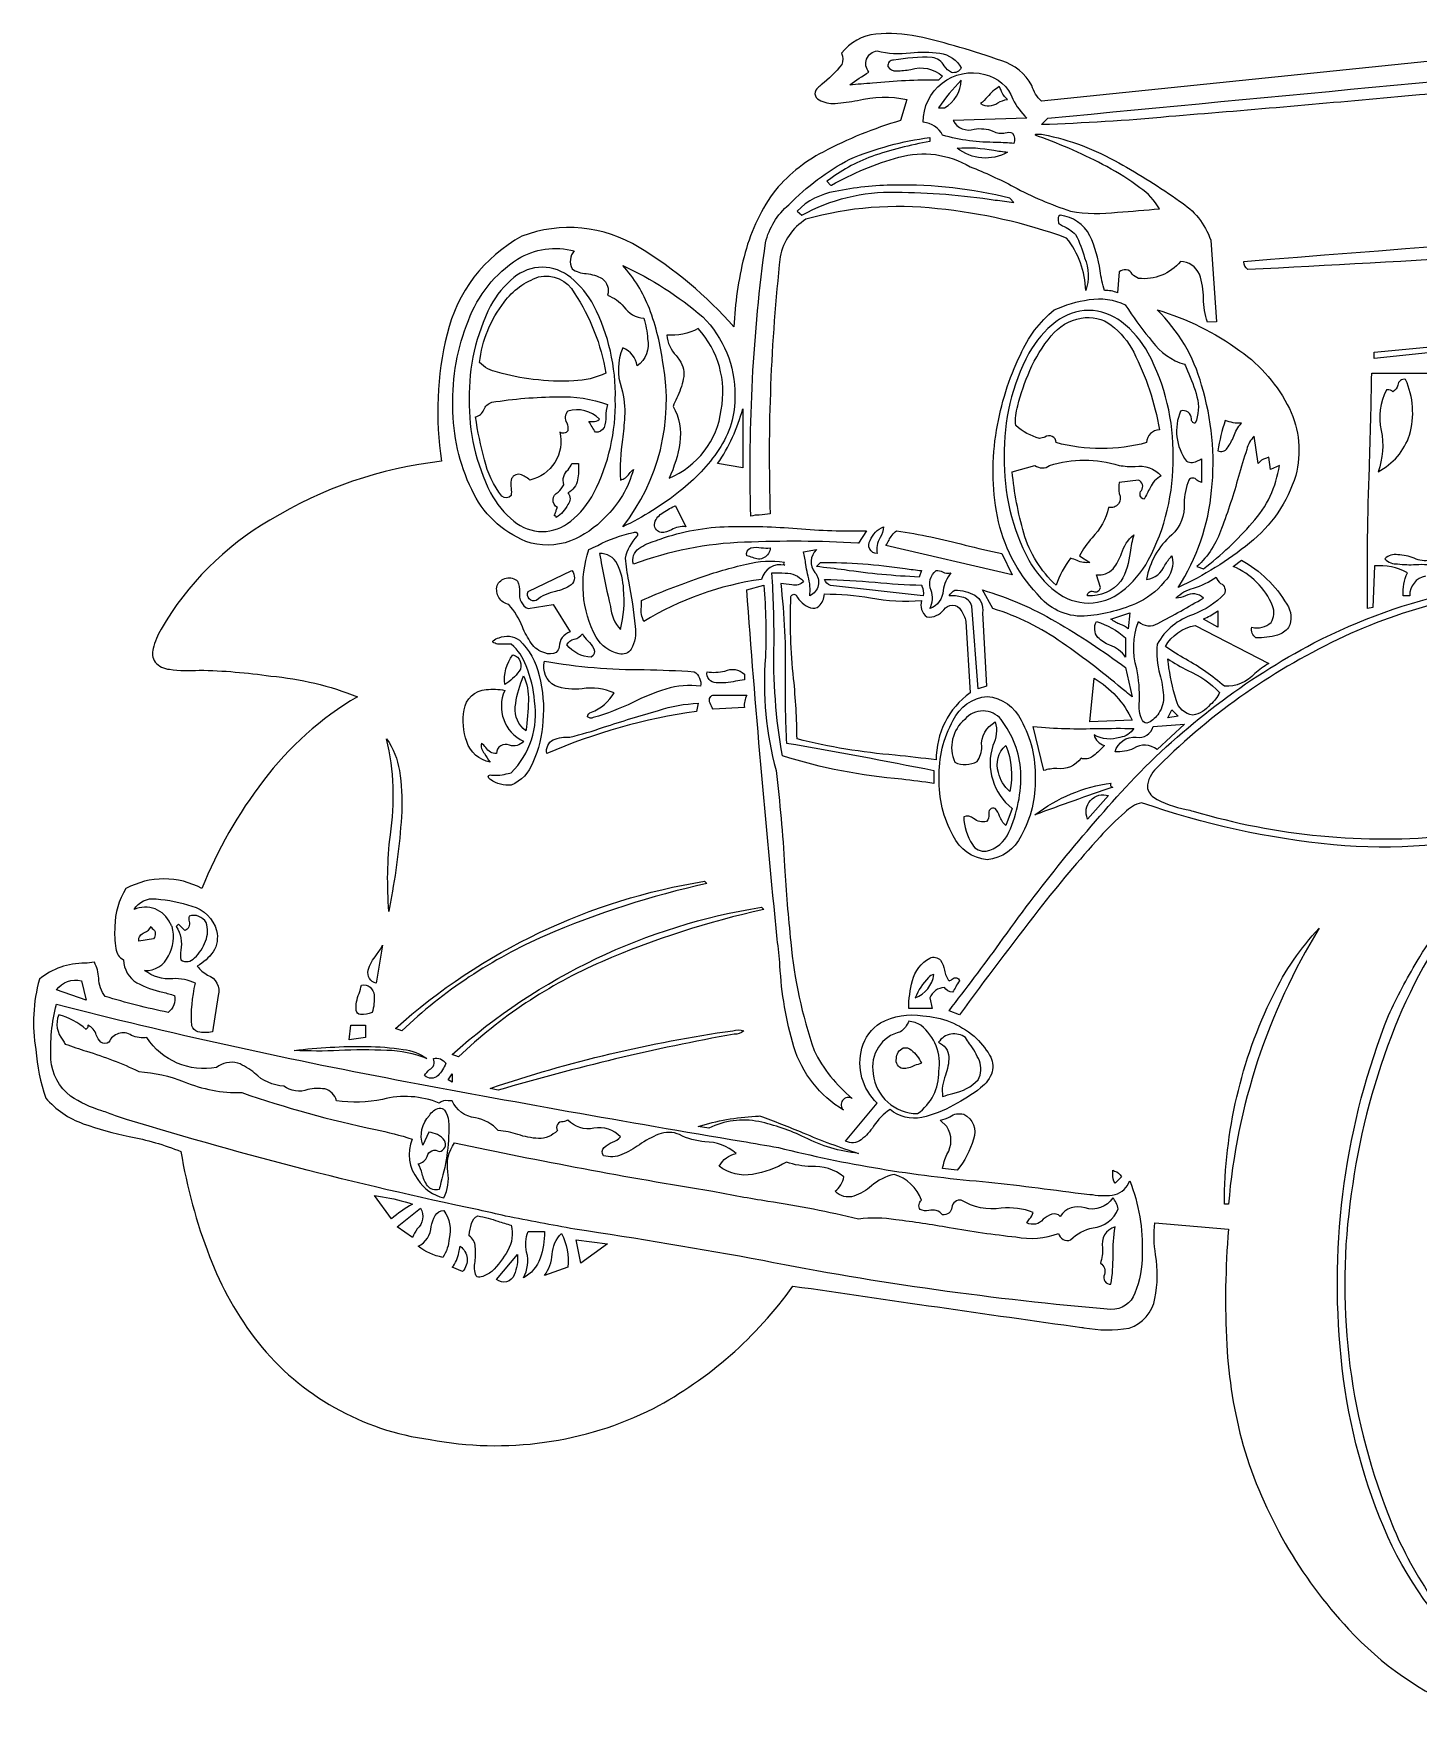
# Model space of a CAD drawing. Extents: x 0.65 to 7.74, y 3.73 to 7.61.
# Drawn here: x 0.651 to 3.02, y 3.781 to 6.65 of the extents above; entities that cross this region are included whole.
import ezdxf

# ---------------------------------------------------------------- set-up
doc = ezdxf.new("R2010")
doc.units = 0

msp = doc.modelspace()

# ---------------------------------------------------------------- linework, layer by layer
for points in [[(3.278639, 6.626833), (2.37464, 6.533832), (2.37464, 6.533832, -0.113858), (2.357967, 6.560561, 0.202719), (2.306694, 6.60291, 0.028517), (2.162458, 6.644876, 0.069087), (2.091516, 6.648704, 0.207415), (2.032642, 6.615832, -0.230567), (2.033001, 6.596853, -0.064253), (1.997932, 6.561805, 0.012915), (1.992844, 6.557365, 0.595461), (1.994326, 6.536273, 0.141645), (2.021621, 6.52991, 0.026862), (2.059997, 6.535277, -0.116325), (2.144642, 6.536832), (2.133642, 6.500832, 0.050815), (2.001324, 6.446986, 0.108175), (1.915642, 6.376446, 0.09356), (1.865941, 6.267526, 0.050601), (1.848643, 6.147833, 0.076424), (1.686479, 6.283684, 0.235064), (1.485644, 6.302833, 0.212303), (1.357894, 6.135458, 0.099067), (1.348644, 5.917833, 0.109688), (1.054843, 5.81708, 0.129552), (0.868757, 5.630676, 0.068768), (0.855219, 5.597488, 0.220393), (0.858536, 5.574393, 0.187919), (0.883324, 5.561927, 0.060863), (0.934199, 5.560625, -0.030315), (1.056399, 5.550324, -0.073743), (1.204644, 5.514835, 0.098775), (1.043896, 5.37146, 0.069098), (0.938646, 5.186836, 0.253862), (0.808646, 5.186836, 0.141685), (0.789771, 5.121711, 0.068929), (0.79163, 5.08432, 0.270163), (0.804646, 5.064836, 0.264783), (0.827327, 5.025782, 0.074478), (0.871808, 5.009451, -0.01622), (0.891646, 5.003836, -0.291662), (0.880646, 4.974836), (0.880646, 4.974836, -0.020954), (0.773068, 5.002196, -0.161552), (0.762226, 5.033499, 0.106946), (0.754646, 5.060836, -0.00897), (0.738411, 5.05901, 0.178663), (0.660646, 5.031836, 0.109677), (0.654534, 4.911369, 0.062204), (0.671437, 4.828418, 0.12725), (0.735593, 4.784561, 0.038574), (0.814125, 4.762814, -0.050478), (0.902646, 4.736838, 0.050357), (0.951462, 4.557577, 0.0744), (1.034586, 4.410268, 0.19303), (1.328851, 4.244143, 0.164183), (1.711333, 4.297457, 0.115596), (1.949643, 4.506837, 0.001515), (2.443889, 4.435868, -0.000071), (2.447106, 4.435513, 0.088935), (2.524664, 4.434901, 0.280788), (2.56885, 4.485631, 0.094321), (2.56991, 4.559943, -0.068118), (2.568642, 4.614838), (2.69464, 4.603837, 0.033888), (2.691632, 4.406452, 0.053887), (2.719701, 4.234058, 0.115657), (2.9002, 3.919657, 0.111706), (3.100345, 3.780816, 0.109453)], [(2.385642, 6.504833, -0.001472), (3.569637, 6.615832), (3.569637, 6.601832, -0.009954), (2.984514, 6.541457, -0.002844), (2.592437, 6.507473, -0.01557), (2.37464, 6.493832), (2.385642, 6.504833)], [(2.237642, 6.569832, 0.043843), (2.198642, 6.522832), (2.208642, 6.522832, 0.267795), (2.237642, 6.569832)], [(3.031516, 5.721345, 0.36516), (3.00464, 5.687835), (2.993639, 5.687835, -0.137128), (3.000639, 5.726835, 0.153535), (2.944203, 5.738772), (2.941703, 5.667522), (2.932639, 5.665835, -0.013642), (2.935682, 5.906971, 0.004511), (2.93964, 6.068835), (3.123639, 6.068835, 0.003436)], [(2.55064, 5.852833, -0.566506), (2.545558, 5.867975, 0.485657), (2.540642, 5.885833), (2.50764, 5.881833, 0.074538), (2.507741, 5.862713, -0.629707), (2.489642, 5.838835, -0.133551), (2.461237, 5.787099, 0.058049), (2.439642, 5.755835), (2.457642, 5.744833, -0.163685), (2.435733, 5.748251, 0.050115), (2.424642, 5.751835, 0.086612), (2.399642, 5.705833, -0.134514), (2.344516, 5.794958, -0.04605), (2.324642, 5.899833), (2.36364, 5.910833, 0.327531), (2.388494, 5.910457, -0.155856), (2.50764, 5.910833, 0.052624), (2.534752, 5.908833, -0.256214), (2.57964, 5.892835, 0.182762), (2.56064, 5.872459, 0.025657), (2.55064, 5.852833)], [(3.039701, 5.748522, -0.172692), (3.012254, 5.752093, 0.098103), (2.984243, 5.757785, 0.246493), (2.962294, 5.751039, 0.235543), (2.983963, 5.742336, 0.044388), (3.01501, 5.741197, -0.083376), (3.054639, 5.737835, -0.145272)], [(3.184594, 5.287304, -0.088975), (2.874189, 5.261691, -0.060409), (2.545869, 5.333772, 0.132645), (2.51728, 5.317029, 0.029755), (2.474881, 5.275376, 0.018487), (2.370381, 5.150804, 0.009718), (2.234642, 4.970836), (2.216642, 4.977836, 0.006624), (2.303029, 5.092675, -0.032724), (2.526309, 5.368229, -0.082778), (2.84089, 5.607067, -0.134449), (3.346262, 5.71466, -0.135919)], [(3.259226, 5.703036, 0.103755), (2.892678, 5.618063, 0.08852), (2.575046, 5.396262, 0.173506), (2.555867, 5.364353, 0.262147), (2.566311, 5.343227, 0.098459), (2.622368, 5.322265, -0.009257), (2.634362, 5.319322, 0.097567), (3.07454, 5.277394, 0.036107)], [(1.456644, 5.525835, 0.408008), (1.488644, 5.438835), (1.488644, 5.438835, -0.309455), (1.464721, 5.432128, 0.546718), (1.442644, 5.417835, -0.281363), (1.424303, 5.42809, 0.047927), (1.416644, 5.435835, 0.245196), (1.421894, 5.417835, 0.021987), (1.431644, 5.402835), (1.431644, 5.402835, -0.270278), (1.391663, 5.438229, -0.127725), (1.387172, 5.49244, -0.358879), (1.424875, 5.527173, -0.083558), (1.456644, 5.525835)], [(2.489642, 5.345835), (2.45364, 5.305835, -0.65354), (2.489642, 5.345835)]]:
    msp.add_lwpolyline(points, format="xyb")
for points in [[(2.046642, 6.561832, -0.015736), (2.079642, 6.583832, -0.609321), (2.093642, 6.619831, 0.094009), (2.150441, 6.616698, -0.05999), (2.201021, 6.615837, -0.237972), (2.237642, 6.590832, -0.321004), (2.22077, 6.582871, -0.131754), (2.208458, 6.594357, 0.244338), (2.187642, 6.608831, 0.060777), (2.121829, 6.60391, 0.483821), (2.111883, 6.593472, 0.307181), (2.126704, 6.585835, 0.036032), (2.151022, 6.58816, -0.264187), (2.205642, 6.576832), (2.198642, 6.569832, 0.028578), (2.085801, 6.564805, -0.003744)], [(2.277642, 6.579831, -0.256417), (2.325767, 6.537419, 0.085543), (2.34964, 6.504833), (2.223642, 6.500832, 0.373432), (2.259729, 6.486245, -0.131266), (2.291642, 6.482832, 0.195655), (2.312867, 6.480017, -0.183614), (2.325221, 6.479143, -0.255992), (2.327642, 6.461832, 0.00432), (2.297944, 6.463546, -0.072498), (2.205642, 6.475832, 0.25702), (2.172642, 6.497832, -0.49906)], [(2.316642, 6.536832, -0.131754), (2.305739, 6.552519, 0.023035), (2.302642, 6.558832, 0.090607), (2.282387, 6.541351, -0.034763), (2.270642, 6.529832, 0.312003), (2.299926, 6.531202, -0.097028)], [(1.902643, 6.291832, -0.159101), (1.942575, 6.356787, -0.076617), (2.046729, 6.434821, -0.067511), (2.183642, 6.471832), (2.183642, 6.464833, 0.040038), (2.084416, 6.439434, 0.075352), (2.007642, 6.396833), (2.014642, 6.389832, 0.000003), (2.015398, 6.39022, -0.060255), (2.13069, 6.438181, -0.204296), (2.252642, 6.421832, -0.027313), (2.327398, 6.387598, 0.045052), (2.424642, 6.345832, 0.080945), (2.504766, 6.344082, 0.008252), (2.57664, 6.349832), (2.57664, 6.349832, 0.110927), (2.543145, 6.385975, 0.038122), (2.486417, 6.421944, 0.040597), (2.369594, 6.473685, -0.099676), (2.36469, 6.476001, -0.768634), (2.365475, 6.477403, -0.089054), (2.377867, 6.477021, -0.079529), (2.506937, 6.428427, -0.031388), (2.610714, 6.362886, -0.174378), (2.664203, 6.296269), (2.674203, 6.156269), (2.65864, 6.155832, -0.081463), (2.651851, 6.196617, 0.084165), (2.644858, 6.237824, 0.291471), (2.61264, 6.259832, -0.25509), (2.540642, 6.230835, -0.113671), (2.529977, 6.238214, 0.490782), (2.50764, 6.241833), (2.50464, 6.205833, 0.137983), (2.48264, 6.209832, -0.03157), (2.474941, 6.243915, 0.076628), (2.457549, 6.303749, 0.252946), (2.406642, 6.338832, 0.359733), (2.403542, 6.329478, -0.087015), (2.403642, 6.324832, 0.009067), (2.410685, 6.32096, -0.078829), (2.433172, 6.305708, -0.052226), (2.448551, 6.265693, -0.177935), (2.450642, 6.209832, 0.158426), (2.41764, 6.299832, 0.061818), (2.196892, 6.349957, 0.097689), (1.971643, 6.331832, 0.206941), (1.927737, 6.267869, 0.035207), (1.910643, 5.827833, -0.035128), (1.892114, 5.825955, 0.083575), (1.877643, 5.823833, -0.041379)], [(2.316642, 6.446832, -0.313008), (2.230642, 6.453832, -0.063075), (2.293131, 6.450003, 0.010272)], [(2.327642, 6.360832), (2.320642, 6.367832, 0.067605), (2.123767, 6.390207, 0.053392), (2.021573, 6.379314, 0.161733), (1.956643, 6.345832), (1.964642, 6.338832, -0.13349), (2.125752, 6.378275, -0.03642), (2.295737, 6.364881, 0.001932)], [(2.72764, 6.245832, -0.215104), (2.720765, 6.259206, 0.000395), (2.72064, 6.259832, -0.005128), (4.196636, 6.363832, -0.39426), (4.205171, 6.364632, -0.127595), (4.206851, 6.356021, 0.188476), (4.210636, 6.342833), (4.210636, 6.342833, -0.000851), (3.564763, 6.297333, -0.005783)], [(1.478644, 6.263832, -0.204701), (1.575644, 6.277832, 0.31989), (1.571787, 6.247318, 0.151021), (1.596127, 6.238859, -0.106558), (1.623271, 6.230512, -0.30908), (1.632643, 6.201833, -0.13631), (1.660322, 6.182007, 0.22435), (1.694643, 6.162835), (1.694643, 6.162835, -0.053271), (1.701004, 6.127639, -0.302376), (1.683096, 6.08096, 0.26098), (1.658643, 6.111833, 0.191237), (1.656479, 6.042839, -0.086226), (1.661643, 5.993833, -0.013973), (1.658021, 5.955143, 0.048772), (1.654643, 5.885833, 0.186317), (1.669637, 5.896564, -0.032066), (1.676643, 5.903833, -0.138826), (1.627917, 5.821842, -0.111485), (1.569303, 5.781637, -0.177028), (1.492644, 5.780835, -0.191139), (1.400088, 5.869452, -0.111048), (1.367769, 6.011417, -0.101221), (1.394389, 6.15884, -0.159826)], [(1.520874, 5.797499, 0.167339), (1.569499, 5.81528, 0.102448), (1.609207, 5.863773, 0.123287), (1.645796, 6.023771, 0.123287), (1.609207, 6.183769, 0.102448), (1.569499, 6.232261, 0.167339), (1.520874, 6.250043, 0.16734), (1.472249, 6.232261, 0.102449), (1.432541, 6.183769, 0.123285), (1.395953, 6.023771, 0.123285), (1.432541, 5.863773, 0.102449), (1.472249, 5.81528, 0.16734)], [(1.455844, 6.190167, -0.155874), (1.514635, 6.233175, -0.336073), (1.575644, 6.205833, -0.104962), (1.629643, 6.068835, -0.107899), (1.574659, 6.055475, -0.046162), (1.505519, 6.057959, -0.042987), (1.444441, 6.07038, -0.15663), (1.413644, 6.086833, -0.141191)], [(1.850381, 6.030514, -0.156704), (1.822748, 5.937898, -0.078958), (1.75658, 5.867055, -0.057366), (1.658643, 5.805835), (1.658643, 5.805835, 0.21364), (1.72756, 6.084019, 0.057812), (1.704097, 6.179162, 0.090568), (1.658643, 6.252833, -0.069728), (1.795217, 6.164966, -0.20316)], [(2.622642, 5.917833, 0.266441), (2.642975, 5.919318, -0.014948), (2.64864, 5.921833), (2.64864, 5.881833, -0.108444), (2.640416, 5.88565, 0.48238), (2.62664, 5.885833, 0.090318), (2.618897, 5.84608, -0.223688), (2.59764, 5.791835, 0.178592), (2.554642, 5.715836, 0.273537), (2.585911, 5.740065, -0.052359), (2.59764, 5.755835, -0.283161), (2.58461, 5.711576, -0.12785), (2.535342, 5.674072, -0.082941), (2.447656, 5.652855, -0.245946), (2.367642, 5.690835, -0.142073), (2.299418, 5.823644, -0.092197), (2.298017, 5.971209, -0.072226), (2.338679, 6.100087, -0.120233), (2.396642, 6.176835, -0.07499), (2.456337, 6.194438, -0.152736), (2.517661, 6.185711, -0.03449), (2.523552, 6.177386, 0.031917), (2.564238, 6.122943, 0.169221), (2.619642, 6.083833, 0.003452), (2.624405, 6.072767, -0.046969), (2.64065, 6.028045, -0.166564), (2.63764, 5.982833, -0.437775), (2.631268, 5.99045, 0.518721), (2.61264, 6.003833, 0.261519)], [(2.455378, 6.176032, 0.161812), (2.399186, 6.156352, 0.103183), (2.353299, 6.102682, 0.128109), (2.311017, 5.925606, 0.12811), (2.353299, 5.748527, 0.103184), (2.399186, 5.694858, 0.16181), (2.455378, 5.675178, 0.161811), (2.511569, 5.694858, 0.103183), (2.557456, 5.748527, 0.128111), (2.599739, 5.925606, 0.12811), (2.557456, 6.102682, 0.103182), (2.511569, 6.156352, 0.161812)], [(2.73064, 5.777835, -0.062529), (2.60864, 5.701835, 0.120281), (2.665754, 5.868067, 0.100246), (2.648586, 6.04819, 0.134177), (2.57264, 6.176835, -0.085856), (2.714294, 6.107015, -0.123572), (2.798765, 6.007959, -0.178816), (2.809673, 5.89359, -0.15137)], [(1.744643, 6.011833, -0.165316), (1.756143, 5.949584, -0.074665), (1.737643, 5.888833, 0.269002), (1.826892, 6.005749, 0.23633), (1.787643, 6.144833, -0.146838), (1.733643, 6.133833, 0.164417), (1.749904, 6.098659, -0.009997), (1.755643, 6.090833, -0.205937), (1.762091, 6.058423, -0.060685), (1.750733, 6.026236, 0.014768)], [(2.554642, 5.949835, -0.133297), (2.399642, 5.949835), (2.399642, 5.949835, 0.638747), (2.380757, 5.959092, -0.053389), (2.371517, 5.956865, -0.118189), (2.330972, 5.978974, -0.115399), (2.334228, 6.012714, -0.045831), (2.354893, 6.073115, -0.07476), (2.391515, 6.132411, -0.184319), (2.442642, 6.162835, -0.211283), (2.494006, 6.151005, -0.109463), (2.532515, 6.104584, -0.073967), (2.57664, 5.971833, 0.396939)], [(3.090639, 6.108835), (2.943639, 6.093833), (2.943639, 6.104832), (3.105639, 6.119833), (3.105639, 6.083833), (3.094639, 6.083833, 0.059045)], [(2.975639, 6.036832, 0.309231), (2.966675, 6.039888, -0.009727), (2.96464, 6.039833, 0.182073), (2.95603, 5.970799, -0.132562), (2.95064, 5.899833, 0.189972), (3.004515, 5.962833, 0.174377), (2.997639, 6.057833, 0.46637), (2.984369, 6.048328, -0.218835)], [(1.451632, 5.858032, -0.100979), (1.421786, 5.920624, -0.027937), (1.406644, 5.993833, 0.254349), (1.420748, 6.006138, -0.233158), (1.434644, 6.018833, -0.03805), (1.547646, 6.028184, -0.095685), (1.632643, 6.014833, 0.106618), (1.629389, 5.994705, -0.090778), (1.626696, 5.97585, -0.342361), (1.611643, 5.967833), (1.611643, 5.967833, -0.004043), (1.600644, 5.985833, -0.048583), (1.606567, 5.986, 0.276673), (1.618643, 5.989833, 0.280561), (1.564643, 6.003833, 0.346713), (1.562682, 5.98357, -0.127728), (1.564318, 5.969714, -0.414443), (1.550644, 5.967833, -0.42253), (1.499644, 5.885833, 0.101118), (1.482894, 5.895209, 0.432159), (1.467644, 5.885833, 0.081051), (1.46746, 5.871886, -0.069998), (1.467476, 5.859119, -0.402526)], [(1.863643, 5.906833), (1.820643, 5.913833, 0.08767), (1.863643, 6.007833)], [(2.71664, 5.982833, -0.106878), (2.689218, 5.987896, 0.047681), (2.67664, 5.935833, 0.373021), (2.692505, 5.94045, 0.063658), (2.703532, 5.960681, -0.09699)], [(2.76664, 5.903833), (2.76364, 5.924833, -0.036311), (2.758223, 5.922765, 0.219487), (2.74564, 5.913833), (2.73864, 5.960833, 0.143605), (2.725988, 5.938163, 0.01453), (2.711679, 5.891755, -0.025127), (2.682638, 5.802896, -0.129138), (2.64064, 5.737835), (2.65164, 5.733835, 0.052568), (2.73539, 5.812584, 0.150781), (2.78164, 5.910833)], [(1.564643, 5.863833, -0.366058), (1.564679, 5.843777, -0.123526), (1.544675, 5.821506, 0.536183), (1.541394, 5.824458, 0.042087), (1.544345, 5.83234, -0.028208), (1.546644, 5.838835, -0.613477), (1.54783, 5.864984, 0.098348), (1.557643, 5.877833, -0.29251), (1.564975, 5.903481, 0.078775), (1.571643, 5.913833), (1.582643, 5.913833, -0.071609), (1.581144, 5.886208, -0.247496)], [(1.712643, 5.809833, -0.216586), (1.725089, 5.828327, -0.044848), (1.747278, 5.841153, 0.000226), (1.748643, 5.841835), (1.766643, 5.805835, 0.169971), (1.741822, 5.800779, -0.116258), (1.724201, 5.795829, -0.34799)], [(1.679857, 5.635132, -0.165784), (1.672852, 5.596171, -0.297666), (1.652278, 5.588236, -0.202746), (1.612736, 5.616775, -0.207101), (1.600644, 5.766833, 0.006161), (1.615596, 5.773794, -0.074134), (1.676908, 5.795968, -0.890502), (1.682678, 5.789637, 0.142161), (1.662539, 5.751926, 0.031466), (1.668364, 5.713015, -0.02258)], [(2.075642, 5.798833), (2.061642, 5.777835, -0.000001), (2.060584, 5.777878, 0.024394), (1.8667, 5.779302, 0.079997), (1.676643, 5.741833, -0.325556), (1.686267, 5.768827, -0.078104), (1.714358, 5.781873, 0.009523), (1.722643, 5.784835, -0.077758), (1.839209, 5.806266, -0.026621), (1.956906, 5.802679, 0.024773)], [(2.093642, 5.759833, -0.586473), (2.081517, 5.782459, -0.193598), (2.104642, 5.805835, -0.085261), (2.098869, 5.787214, 0.191747)], [(2.306642, 5.759833), (2.324642, 5.723835), (2.108642, 5.773833, 0.039025), (2.113922, 5.782633, -0.126509), (2.126642, 5.798833, -0.028846), (2.244087, 5.774576, 0.008146)], [(1.910643, 5.769833, -0.577024), (1.880844, 5.753367, 0.023816), (1.870643, 5.755835, -0.392947), (1.877672, 5.769706, -0.096733), (1.895426, 5.770025, 0.071)], [(1.978642, 5.687835, -0.003336), (1.978675, 5.691204, 0.090552), (1.974694, 5.725215, -0.037119), (1.971629, 5.741468, 0.029643), (1.967642, 5.762833), (1.989642, 5.766833, 0.389058), (1.987311, 5.727472, -0.504743)], [(2.45364, 5.687835, -0.575416), (2.463478, 5.694836, 0.457268), (2.475642, 5.701835), (2.46864, 5.723835, 0.243247), (2.497318, 5.734107, 0.085522), (2.511547, 5.760025, -0.153266), (2.532642, 5.791835, 0.038961), (2.526182, 5.761975, -0.112405), (2.510561, 5.712744, -0.244336)], [(1.618643, 5.759833, -0.003437), (1.622762, 5.738641, 0.014347), (1.637269, 5.669699, 0.16233), (1.654643, 5.629835, 0.085254), (1.659893, 5.69896, 0.103851), (1.649018, 5.742194, 0.313753)], [(1.694643, 5.643835, -0.161934), (1.69061, 5.668753, 0.032621), (1.690643, 5.679835), (1.690643, 5.679835, -0.019633), (1.789371, 5.718528, -0.030212), (1.870419, 5.741826, -0.103072), (1.934936, 5.745472, 0.657665), (1.935467, 5.740197, 0.398904), (1.895643, 5.715836, 0.102317)], [(2.169642, 5.730835), (2.165642, 5.719833, -0.026464), (2.037983, 5.731864, 0.004364), (1.989642, 5.737835), (1.996643, 5.744833, -0.039108), (2.141339, 5.734295, 0.001337)], [(2.74164, 5.615835, -0.310257), (2.73464, 5.633835, 0.254094), (2.767354, 5.642134, 0.257976), (2.770065, 5.670413, 0.195608), (2.70264, 5.737835), (2.71664, 5.748833, -0.133204), (2.794319, 5.673404, -0.279288), (2.797332, 5.633267, -0.164012), (2.778456, 5.620573, -0.07877)], [(1.463643, 5.672835, -0.422446), (1.443557, 5.705132, -0.515959), (1.478644, 5.712836, -0.083416), (1.48206, 5.693693, 0.347517), (1.496644, 5.665835), (1.539643, 5.672835), (1.568643, 5.625835, 0.335509), (1.549962, 5.600381, -0.200198), (1.544461, 5.590994, -0.211977), (1.525139, 5.589979, -0.18138), (1.501952, 5.606568, -0.049401), (1.486781, 5.63466, 0.086839)], [(1.510644, 5.679835, -0.698376), (1.496644, 5.694833), (1.571643, 5.730835, -0.398678), (1.57012, 5.706342, -0.09651), (1.543339, 5.695114, 0.12731)], [(1.928643, 5.708833, -0.03501), (1.936276, 5.545769, 0.016668), (1.938643, 5.435835), (1.938643, 5.435835, -0.007457), (2.190642, 5.388836), (2.190642, 5.366835, 0.00359), (2.136139, 5.373736, -0.055214), (1.931643, 5.413835, -0.051404), (1.917308, 5.607079, 0.016699), (1.913642, 5.726835), (1.913642, 5.726835, -0.04351), (1.936517, 5.726585, -0.216123), (1.967642, 5.712836, -0.317871), (1.947768, 5.706709, -0.031288)], [(2.172642, 5.687835), (2.013674, 5.705176), (2.013674, 5.705176, -0.253526), (2.003642, 5.715836, -0.019011), (2.090193, 5.710828, 0.014723), (2.169642, 5.705833, 0.001066), (2.170144, 5.70434, -0.128364)], [(2.194642, 5.730835, -0.127286), (2.205546, 5.728563, 0.183716), (2.219642, 5.726835, 0.132139), (2.206324, 5.69677, -0.316691), (2.183642, 5.665835, 0.214966), (2.18605, 5.696985, -0.356114)], [(2.57264, 5.604836, 0.103689), (2.577456, 5.553255, -0.045155), (2.583392, 5.517494, -0.175295), (2.575243, 5.486746, -0.135391), (2.557902, 5.470748, -0.375259), (2.547362, 5.474124, -0.150712), (2.542183, 5.507481, 0.063244), (2.537632, 5.562773, -0.158304), (2.540642, 5.643835, 0.34137), (2.573917, 5.640603, 0.012983), (2.65164, 5.683835, 0.000031), (2.65164, 5.683835, 0.350828), (2.621164, 5.687428, -0.075881), (2.60464, 5.683835, -0.1442), (2.634806, 5.700643, 0.073311), (2.67364, 5.719833, 0.191522), (2.681248, 5.708989, -0.399891), (2.68764, 5.690835, -0.110932), (2.63468, 5.65585, 0.189872)], [(1.920643, 5.388836, -0.01668), (1.935286, 5.224881, 0.011049), (1.945875, 5.095068, 0.058913), (1.985643, 4.909836, 0.103834), (2.050893, 4.827856, 0.883536), (2.036131, 4.807825, -0.18346), (1.951062, 4.916142, -0.058297), (1.927439, 5.054659, 0.00576), (1.922846, 5.10016, -0.006741), (1.870643, 5.697835), (1.899642, 5.705833, -0.033438), (1.902523, 5.583162, 0.084509)], [(2.003642, 5.690835, -0.043578), (2.082298, 5.684436, 0.067794), (2.169642, 5.679835, 0.316125), (2.178565, 5.65154, 0.267554), (2.207819, 5.663917, -0.550147), (2.236958, 5.663252, -0.088477), (2.245517, 5.643849), (2.252642, 5.521835, 0.242194), (2.194642, 5.406835, 0.008058), (2.124361, 5.415105, -0.041708), (1.956643, 5.442836, 0.022278), (1.950794, 5.545921, -0.038483), (1.946068, 5.686393, -0.564841), (1.955182, 5.688646, 0.187315), (1.979745, 5.667182, 0.257555), (1.994153, 5.66978, 0.175912)], [(2.226789, 5.697449, -0.116145), (2.260703, 5.688748, -0.319181), (2.273642, 5.658836), (2.280642, 5.532835), (2.266642, 5.528835), (2.255642, 5.669835, 0.290605), (2.238767, 5.685585, 0.067903), (2.216642, 5.687835), (2.216642, 5.687835, -0.096469)], [(2.273642, 5.697835, -0.060268), (2.398766, 5.643709, -0.029889), (2.51864, 5.564835), (2.529642, 5.514835, -0.000239), (2.51936, 5.523271, 0.023204), (2.410233, 5.607319, 0.079826), (2.291642, 5.665835)], [(2.49364, 5.647835), (2.52564, 5.658836), (2.522954, 5.631274, 0.083776), (2.509931, 5.6387, -0.068714)], [(2.67664, 5.661836), (2.67664, 5.633835), (2.65164, 5.647835, -0.00129), (2.654814, 5.649408, 0.035254)], [(2.51864, 5.615835), (2.51864, 5.582835, 0.157341), (2.491698, 5.603239, -0.099), (2.47096, 5.616533, -0.29478), (2.46864, 5.643835, -0.09913)], [(2.58664, 5.600835, -0.220632), (2.63764, 5.636835), (2.76364, 5.571835, 0.047702), (2.739567, 5.554851, -0.225557), (2.68764, 5.532835, 0.055102), (2.621627, 5.579083, -0.014622)], [(1.433997, 5.380807, 0.082812), (1.462651, 5.383775, -0.004202), (1.467644, 5.384835, 0.238047), (1.507769, 5.507585, 0.075549), (1.493359, 5.567969, 0.135743), (1.467644, 5.604836), (1.446707, 5.604836), (1.446707, 5.604836, -0.078157), (1.437941, 5.607484, -0.544033), (1.436881, 5.610923, -0.123218), (1.446836, 5.615886, -0.26432), (1.481644, 5.611835, -0.147028), (1.515627, 5.551503, -0.082839), (1.522019, 5.473335, -0.088586), (1.504724, 5.402417, -0.207088), (1.467644, 5.363835, -0.184023), (1.432551, 5.373217, -0.25126), (1.428163, 5.379139, -0.373808)], [(1.604643, 5.582835, -0.22093), (1.563047, 5.603753, -0.256563), (1.575666, 5.613512, 0.179502), (1.589644, 5.622835, 0.104995), (1.598537, 5.610801, -0.085533), (1.608952, 5.597044, -0.372302)], [(1.456644, 5.535835, -0.199095), (1.470644, 5.586833, -0.516969), (1.481292, 5.558499, -0.094646)], [(1.608106, 5.4794, -0.335488), (1.59799, 5.480862, -0.332869), (1.604994, 5.48846, 0.16613), (1.643643, 5.521835, 0.129416), (1.589066, 5.528804, -0.109907), (1.542606, 5.533414, -0.337799), (1.524644, 5.575835, 0.043854), (1.695373, 5.561414, -0.011565), (1.780643, 5.557835, -0.306699), (1.791643, 5.532835, 0.114655), (1.732125, 5.528241, 0.037143), (1.675651, 5.505429, -0.048743)], [(2.59064, 5.579835, 0.028693), (2.625189, 5.559895, -0.095984), (2.679308, 5.522378, -0.110036), (2.663426, 5.501514, -0.176453), (2.633726, 5.483389, -0.314572), (2.605076, 5.509961, -0.046779), (2.591855, 5.572093, 0.000356)], [(1.488644, 5.550836, -0.121601), (1.497018, 5.508335, -0.038251), (1.492644, 5.456835, -0.262665), (1.474671, 5.497658, -0.069252), (1.486469, 5.54458, 0.001297)], [(1.866643, 5.553836), (1.866643, 5.543835, 0.027489), (1.851279, 5.541618, -0.072571), (1.818282, 5.53887, -0.464045), (1.802643, 5.557835, 0.105409), (1.833129, 5.558992, -0.295748)], [(2.529642, 5.474835), (2.457642, 5.471835), (2.464642, 5.546835, -0.155296)], [(1.870643, 5.517835, 0.151254), (1.866643, 5.496836), (1.813043, 5.493485), (1.813043, 5.493485, -0.061653), (1.807968, 5.50416, -0.464705), (1.812643, 5.517835)], [(2.199481, 5.375896, -0.130644), (2.2236, 5.474689, -0.26731), (2.281831, 5.515611, -0.267311), (2.340058, 5.474689, -0.130642), (2.364178, 5.375896, -0.130641), (2.340058, 5.277103, -0.267311), (2.281831, 5.236181, -0.26731), (2.2236, 5.277103, -0.130643)], [(1.787643, 5.503835), (1.784643, 5.489835, 0.067371), (1.528643, 5.417835, -0.335527), (1.53964, 5.44151, -0.101448), (1.568001, 5.446042, 0.027338), (1.625628, 5.462885, -0.009317), (1.719767, 5.491428, -0.073164)], [(2.295642, 5.323835, 0.664964), (2.284943, 5.313805, -0.234107), (2.280642, 5.301835, -0.240413), (2.25867, 5.306563, 0.292435), (2.241642, 5.309835, 0.128991), (2.25652, 5.261956, 0.277881), (2.279898, 5.250651, 0.242498), (2.318886, 5.283069, 0.113981), (2.3395, 5.386904, 0.149233), (2.305717, 5.475933, 0.473367), (2.243661, 5.476317, 0.338815), (2.226642, 5.402835, 0.246466), (2.26453, 5.404434, 0.176035), (2.272436, 5.429511, -0.29879), (2.295642, 5.471835), (2.295642, 5.471835, -0.192844), (2.291642, 5.431835, 0.312601), (2.324642, 5.323835), (2.313642, 5.294835, -0.129361), (2.303117, 5.310742, 0.081938)], [(2.48264, 5.431835, 0.005849), (2.479006, 5.428074, -0.055655), (2.462269, 5.412992, -0.269253), (2.442642, 5.409835, -0.273814), (2.400771, 5.392309, 0.074028), (2.378642, 5.388836), (2.360642, 5.463835, 0.028573), (2.471824, 5.46071, -0.007096), (2.532642, 5.460835, -0.223108), (2.508883, 5.445468, -0.217946), (2.464642, 5.449835, 0.280001)], [(2.500642, 5.420835, -0.372732), (2.53697, 5.44561, 0.386668), (2.565642, 5.463835), (2.619642, 5.467835), (2.57264, 5.424835, 0.31737), (2.532271, 5.426561, -0.122401)], [(1.258644, 5.147835, -0.050968), (1.260937, 5.278821, 0.095631), (1.254644, 5.442836, -0.117889), (1.276343, 5.388647, -0.052792), (1.280416, 5.318465, -0.032134), (1.262802, 5.173119, 0.001893)], [(2.320642, 5.352835, -0.160466), (2.30129, 5.385437, -0.296923), (2.313642, 5.431835, -0.15239)], [(2.36364, 5.312835, -0.130571), (2.493992, 5.367419, 0.6982), (2.496658, 5.360203, 0.008567)], [(1.798581, 5.199274), (1.802581, 5.195274, 0.048818), (1.525456, 5.106024, 0.088978), (1.280582, 4.943274), (1.269582, 4.947274, -0.14429)], [(0.840646, 5.046836, 0.315937), (0.881326, 5.07161, 0.207913), (0.887646, 5.121836, -0.008709), (0.88439, 5.126987, 0.423671), (0.822646, 5.150835, -0.308902), (0.860422, 5.169042, -0.065831), (0.921422, 5.156747, -0.266898), (0.963646, 5.114836, -0.20318), (0.958021, 5.078711, -0.105461), (0.930646, 5.053836, 0.104274), (0.948389, 5.038863, -0.394056), (0.966646, 5.003836), (0.956646, 4.941837, -0.124212), (0.9319, 4.941908, -0.240222), (0.921314, 4.952204, -0.076584), (0.927646, 5.024836, 0.123692), (0.888762, 5.032607, -0.193549)], [(0.916646, 5.139835, 0.077296), (0.916582, 5.130747, -0.39795), (0.909646, 5.114836), (0.898646, 5.125836), (0.894646, 5.121836, -0.19564), (0.90234, 5.081209, 0.066257), (0.902646, 5.064836, 0.38259), (0.926124, 5.068271, 0.124091), (0.94477, 5.097086, 0.188699), (0.945855, 5.128525, 0.350545)], [(1.895643, 5.154838), (1.899642, 5.150835, 0.04882), (1.622519, 5.061586, 0.088977), (1.377644, 4.898836), (1.366644, 4.902836, -0.144286)], [(3.123933, 3.866199, -0.114701), (2.960254, 4.094073, -0.076942), (2.88746, 4.384859, -0.120923), (2.968517, 4.969787, -0.028669), (3.017452, 5.062674, -0.030685), (3.057354, 5.121652, -0.084917), (3.098639, 5.161836, 0.070962), (2.972825, 4.933387, 0.059093), (2.904761, 4.6646, 0.130271), (2.967221, 4.117556, 0.11174), (3.129758, 3.870583, -0.10136), (3.149519, 3.847495, -0.085786)], [(0.830646, 5.096836, -0.364449), (0.84061, 5.111658, 0.173575), (0.851646, 5.121836, 0.062262), (0.853762, 5.118711, -0.473518), (0.855646, 5.100836)], [(2.69464, 4.646837), (2.68764, 4.646837, -0.114675), (2.770929, 5.004159, -0.076558), (2.84964, 5.118836, 0.116972)], [(1.247644, 5.089837), (1.236644, 5.024836, -0.39798), (1.222787, 5.047052, -0.094049), (1.237189, 5.07327, 0.04501)], [(2.208642, 5.017836, 0.283104), (2.183642, 4.999836), (2.187642, 4.981837), (2.147642, 4.981837, -0.065308), (2.154017, 5.029336, -0.204432), (2.183642, 5.067836, -0.319456), (2.202143, 5.064283, -0.107866), (2.208943, 5.047079, 0.127625), (2.216642, 5.028836, 0.068923), (2.22222, 5.031634, -0.616225), (2.234642, 5.028836, 0.060813), (2.228162, 5.018596, -0.046976), (2.222689, 5.009571, -0.238901)], [(0.732646, 5.028836), (0.740647, 4.995838), (0.689647, 5.013836, -0.29695)], [(1.211644, 5.021836, -0.45168), (1.233019, 5.004711, -0.109913), (1.229644, 4.974836, -0.120629), (1.209867, 4.971397, -0.323856), (1.202365, 4.97808, -0.11538), (1.207507, 5.007313, 0.021357)], [(2.158642, 4.999836, 0.271388), (2.190642, 5.039836, 0.152436), (2.18143, 5.034543, 0.100145)], [(2.49364, 4.466837, -0.028056), (1.897989, 4.550364, 0.008276), (1.576574, 4.604154, -0.005233), (1.458018, 4.62659, 0.00012), (1.412129, 4.636949, -0.023627), (0.790646, 4.797836, 0.014938), (0.767203, 4.806726, -0.073824), (0.713911, 4.831706, -0.217976), (0.68039, 4.894622, -0.074666), (0.689647, 4.988836, 0.015561), (1.271553, 4.859847, 0.0052), (1.861889, 4.754585, -0.000056), (1.924642, 4.743836, 0.040637), (2.273983, 4.685653, -0.008728), (2.442642, 4.664837, -0.007543), (2.462013, 4.663159, 0.08373), (2.500566, 4.663142, 0.238988), (2.52564, 4.686836, -0.105618), (2.547016, 4.561587, -0.100897), (2.534484, 4.494478, -0.326741)], [(2.406642, 4.625837, 0.305), (2.392304, 4.629495, 0.075083), (2.37739, 4.620933, -0.36027), (2.34964, 4.614838, -0.053046), (2.354341, 4.621526, 0.134606), (2.360642, 4.632837, 0.122201), (2.305997, 4.639773, -0.179088), (2.237642, 4.653839, 0.42404), (2.221642, 4.64134, -0.424045), (2.205642, 4.628837, 0.291882), (2.182083, 4.635842, -0.142791), (2.167059, 4.637607, -0.371833), (2.169642, 4.653839, 0.231086), (2.122642, 4.697836, 0.126979), (2.084026, 4.67803, -0.08468), (2.053908, 4.660491, -0.275285), (2.021642, 4.668837, 0.194223), (2.036643, 4.693839, 0.183486), (1.980848, 4.711261, -0.078379), (1.938643, 4.718838, -0.092178), (1.880393, 4.697712, -0.209998), (1.823643, 4.711837, -0.222515), (1.852643, 4.733837, 0.16872), (1.799166, 4.753687, -0.104917), (1.755643, 4.765837, 0.198361), (1.720057, 4.766506, 0.05833), (1.686932, 4.748412, -0.050088), (1.656882, 4.731567, -0.180796), (1.625643, 4.729837, -0.379251), (1.62664, 4.744048, -0.084695), (1.641082, 4.752876, 0.125679), (1.654643, 4.761839, 0.268307), (1.609233, 4.776703, -0.262028), (1.564643, 4.790836, -0.100805), (1.556593, 4.787718, 0.63497), (1.546644, 4.772837, -0.210313), (1.514139, 4.759279, -0.068427), (1.479147, 4.766049, 0.061261), (1.445644, 4.772837, 0.160913), (1.406346, 4.794744, -0.270272), (1.366644, 4.823837, -0.04191), (1.359783, 4.82367, 0.215412), (1.344644, 4.819837, 0.160198), (1.247614, 4.826169, -0.085166), (1.168644, 4.823837, 0.284683), (1.148671, 4.844009, 0.091342), (1.119944, 4.842819, -0.253605), (1.078644, 4.848836, -0.18083), (1.028799, 4.870897, 0.094052), (0.999872, 4.888274, 0.228071), (0.963646, 4.880836, -0.304284), (0.844646, 4.931836, -0.131699), (0.81828, 4.935663, 0.472688), (0.779646, 4.923836, -0.329072), (0.765825, 4.924105, -0.100006), (0.757973, 4.936388, 0.223296), (0.743646, 4.952836, -0.270612), (0.741897, 4.947629, 0.049673), (0.740647, 4.945836, 0.118818), (0.693646, 4.970836, 0.279169), (0.700842, 4.927702, -0.014227), (0.704646, 4.920836, 0.006668), (0.741222, 4.908501, -0.039709), (0.830646, 4.873837, -0.077939), (0.908279, 4.856197, 0.104051), (1.006646, 4.837838, 0.031598), (1.235686, 4.774334, -0.030977), (1.298332, 4.758181, 0.274904), (1.30791, 4.689248, 0.205487), (1.352644, 4.657838, 0.148168), (1.359509, 4.701936, -0.200526), (1.370644, 4.751836, 0.011703), (1.812643, 4.668837, 0.008852), (1.906837, 4.652133, -0.022145), (2.061642, 4.621837, -0.072677), (2.125661, 4.620812, -0.011593), (2.216934, 4.607093, 0.017516), (2.331065, 4.590807, 0.140252), (2.403642, 4.596838, 0.454617), (2.424642, 4.585839, -0.153769), (2.463062, 4.606417, 0.271296), (2.506156, 4.638747, 0.126124), (2.49664, 4.657838, -0.344535), (2.449196, 4.640475, 0.344545)], [(2.224487, 4.816501, -0.075559), (2.17018, 4.79532, -0.226484), (2.115642, 4.808836, 0.10047), (2.087685, 4.780329, -0.07354), (2.066422, 4.756998, -0.294781), (2.039643, 4.754836), (2.093642, 4.819837, -0.277393), (2.067685, 4.913849, -0.192897), (2.099567, 4.957126, -0.16915), (2.171744, 4.969128, -0.164628), (2.259464, 4.934044, -0.078015), (2.286109, 4.901686, -0.196776), (2.290537, 4.873249, -0.151349), (2.270684, 4.845824, -0.054802)], [(1.846711, 4.943693, -0.147042), (1.865374, 4.943319, -0.183266), (1.849169, 4.937712, 0.027275), (1.445644, 4.841836), (1.431644, 4.844836, -0.046528)], [(2.168492, 4.952846, 0.108651), (2.147642, 4.959836), (2.147642, 4.959836, -0.136388), (2.133642, 4.941837, 0.403661), (2.086943, 4.869855, 0.381993), (2.162642, 4.801839, 0.252845), (2.199246, 4.874031, 0.268978)], [(2.198642, 4.923836, -0.284073), (2.216376, 4.89884, -0.086607), (2.210484, 4.867554, 0.13441), (2.205642, 4.830836, -0.018642), (2.22299, 4.836445, 0.162698), (2.266642, 4.859836, 0.218695), (2.268474, 4.892009, 0.064547), (2.251736, 4.921274, -0.009065), (2.244642, 4.931836, 0.433462)], [(1.323644, 4.895836, 0.091102), (1.254933, 4.909902, 0.021419), (1.173123, 4.909771, -0.024523), (1.096646, 4.909836, -0.034231), (1.219988, 4.916664, -0.03854), (1.28306, 4.911418, -0.131786)], [(2.126642, 4.895836, -0.308267), (2.138226, 4.914086, -0.246063), (2.151999, 4.91064, -0.105067), (2.169642, 4.887837, 0.040247), (2.157759, 4.883861, -0.110196), (2.137152, 4.878834, -0.41933)], [(1.334644, 4.895836, -0.328613), (1.355644, 4.887837, -0.101918), (1.342519, 4.866837, -0.40659), (1.319644, 4.866836, -0.096491), (1.327887, 4.877141, 0.411331)], [(1.344644, 4.671837, -0.301135), (1.324332, 4.678363, -0.089293), (1.31539, 4.698813, 0.061391), (1.308644, 4.715838, 0.248884), (1.32409, 4.728536, -0.54322), (1.344644, 4.736838, 0.530772), (1.353644, 4.755836, 0.219251), (1.326644, 4.769837), (1.316644, 4.747839, -0.284347), (1.327806, 4.798674, -0.188747), (1.344457, 4.811381, -0.274037), (1.353768, 4.807445, -0.126824), (1.360507, 4.789408, -0.082653), (1.347418, 4.683908, 0.01169)], [(1.892643, 4.797836, -0.012375), (1.966716, 4.769079, 0.024268), (2.061642, 4.733837, -0.094311), (1.969716, 4.761107, 0.057733), (1.891202, 4.78818, 0.164324), (1.805643, 4.776836), (1.787643, 4.779838, -0.061759), (1.885712, 4.797194, 0.000403)], [(2.212642, 4.779838), (2.201642, 4.790836, 0.092819), (2.218247, 4.79652, -0.225632), (2.241711, 4.800721, -0.391891), (2.258443, 4.758107, -0.100469), (2.230642, 4.704837), (2.205642, 4.707839, -0.063282), (2.212889, 4.731971, 0.299091)], [(2.49664, 4.704837, 0.005497), (2.499637, 4.703603, -0.229857), (2.511642, 4.693839), (2.500642, 4.682837, -0.215457), (2.496808, 4.697976, 0.041901)], [(1.233644, 4.661837, 0.003676), (1.247279, 4.659382, -0.05036), (1.298644, 4.646837, 0.043756), (1.262644, 4.621837)], [(1.272644, 4.607837), (1.312644, 4.639839, -0.362587), (1.306921, 4.604421, 0.053902), (1.298644, 4.589837)], [(1.350464, 4.555854, -0.120815), (1.308644, 4.574837), (1.308644, 4.574838, 0.268975), (1.330893, 4.608571, -0.074851), (1.337356, 4.627246, -0.272396), (1.352644, 4.635838, -0.220878), (1.361477, 4.588369, -0.14588)], [(1.434644, 4.531839, -0.079127), (1.416563, 4.522343, -0.313106), (1.407779, 4.524029, -0.150269), (1.405903, 4.54861, 0.050945), (1.406141, 4.574046, 0.234623), (1.395644, 4.592837, 0.000306), (1.395803, 4.593951, -0.044069), (1.399866, 4.613616, -0.257834), (1.410692, 4.626869, -0.037444), (1.445097, 4.617535, 0.00767), (1.467644, 4.610837, -0.199201), (1.461644, 4.567588, -0.06874)], [(1.488644, 4.520837, 0.188957), (1.494129, 4.564778, -0.155913), (1.496644, 4.599839), (1.524644, 4.599839, -0.090246), (1.517144, 4.554338, -0.190495)], [(1.564643, 4.538837), (1.524644, 4.524837, 0.137206), (1.53803, 4.561082, -0.19442), (1.553643, 4.596838, -0.14935)], [(2.475642, 4.545837, -0.347382), (2.482501, 4.526532, 0.596605), (2.49364, 4.509837, 0.043244), (2.497141, 4.558836, -0.043244), (2.500642, 4.607837, 0.401823), (2.47925, 4.571985, -0.076857)], [(1.384644, 4.531839), (1.366644, 4.538837, 0.146878), (1.377833, 4.564043, -0.024772), (1.380644, 4.574838, -0.441954)], [(1.442644, 4.517837), (1.478644, 4.560837, -0.101041), (1.473019, 4.525837, -0.50206)]]:
    msp.add_lwpolyline(points, format="xyb", close=True)
for points in [[(2.59064, 5.478835), (2.59764, 5.492835), (2.60864, 5.481835)], [(1.193644, 4.952836), (1.218644, 4.952836), (1.218644, 4.931836), (1.190646, 4.927837)], [(1.366644, 4.869836), (1.366644, 4.855836), (1.359644, 4.859836)], [(1.586644, 4.545837), (1.578644, 4.585839), (1.632643, 4.578837)]]:
    msp.add_lwpolyline(points, close=True)

doc.saveas('drawing.dxf')
